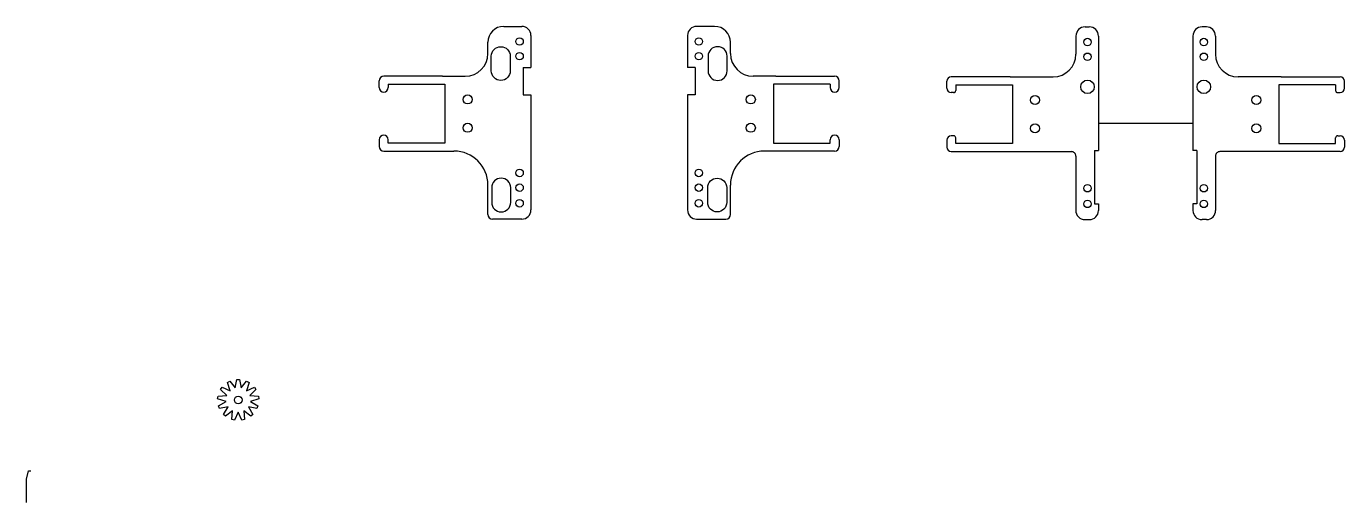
# Model space of a CAD drawing. Header units: inches. Extents: x 172 to 754, y 122 to 332.
import ezdxf

# ---------------------------------------------------------------- set-up
doc = ezdxf.new("R2010")
doc.units = ezdxf.units.IN
doc.header["$MEASUREMENT"] = 0

msp = doc.modelspace()

# ---------------------------------------------------------------- linework, layer by layer
for p, q in [((382.91, 331.68), (390.88, 331.68)), ((394.88, 327.68), (394.88, 313.53)), ((464.02, 327.68), (464.02, 313.53)), ((475.99, 331.68), (468.02, 331.68)), ((635.51, 327.43), (635.51, 319.44)), ((639.51, 331.43), (641.41, 331.43)), ((645.41, 327.43), (645.41, 276.93)), ((687.17, 327.43), (687.17, 276.93)), ((693.07, 331.43), (691.17, 331.43)), ((697.07, 327.43), (697.07, 319.44)), ((375.91, 319.69), (375.91, 324.68)), ((482.99, 319.69), (482.99, 324.68)), ((355.91, 309.69), (329.93, 309.69)), ((355.91, 309.69), (365.91, 309.69)), ((391.53, 313.53), (394.88, 313.53)), ((391.53, 313.53), (391.53, 301.53)), ((467.37, 313.53), (464.02, 313.53)), ((467.37, 313.53), (467.37, 301.53)), ((502.99, 309.69), (492.99, 309.69)), ((502.99, 309.69), (528.97, 309.69)), ((606.43, 309.44), (580.46, 309.44)), ((606.43, 309.44), (625.51, 309.44)), ((726.14, 309.44), (707.07, 309.44)), ((726.14, 309.44), (752.12, 309.44)), ((327.93, 304.69), (327.93, 307.69)), ((329.93, 302.69), (329.93, 302.69)), ((331.93, 306.19), (356.93, 306.19)), ((331.93, 306.19), (331.93, 304.69)), ((356.93, 306.19), (356.93, 280.19)), ((526.97, 306.19), (501.97, 306.19)), ((501.97, 306.19), (501.97, 280.19)), ((526.97, 306.19), (526.97, 304.69)), ((528.97, 302.69), (528.97, 302.69)), ((530.97, 304.69), (530.97, 307.69)), ((578.46, 304.44), (578.46, 307.44)), ((582.46, 305.94), (607.46, 305.94)), ((582.46, 305.94), (582.46, 303.44)), ((607.46, 305.94), (607.46, 279.94)), ((607.46, 305.94), (607.46, 292.94)), ((725.12, 305.94), (725.12, 279.94)), ((750.12, 305.94), (725.12, 305.94)), ((725.12, 305.94), (725.12, 292.94)), ((750.12, 305.94), (750.12, 303.44)), ((754.12, 304.44), (754.12, 307.44)), ((391.53, 301.53), (394.88, 301.53)), ((394.88, 301.53), (394.88, 250.68)), ((464.02, 301.53), (464.02, 250.68)), ((467.37, 301.53), (464.02, 301.53)), ((581.46, 302.44), (580.46, 302.44)), ((607.46, 298.53), (607.46, 286.03)), ((725.12, 298.53), (725.12, 286.03)), ((751.12, 302.44), (752.12, 302.44)), ((607.46, 292.94), (607.46, 279.94)), ((725.12, 292.94), (725.12, 279.94)), ((645.41, 288.93), (687.17, 288.93)), ((327.93, 281.69), (327.93, 278.69)), ((329.93, 283.69), (329.93, 283.69)), ((331.93, 280.19), (331.93, 281.69)), ((356.93, 280.19), (331.93, 280.19)), ((501.97, 280.19), (526.97, 280.19)), ((526.97, 280.19), (526.97, 281.69)), ((528.97, 283.69), (528.97, 283.69)), ((530.97, 281.69), (530.97, 278.69)), ((578.46, 281.44), (578.46, 278.44)), ((581.46, 283.44), (580.46, 283.44)), ((582.46, 279.94), (582.46, 282.44)), ((607.46, 279.94), (582.46, 279.94)), ((725.12, 279.94), (750.12, 279.94)), ((750.12, 279.94), (750.12, 282.44)), ((751.12, 283.44), (752.12, 283.44)), ((754.12, 281.44), (754.12, 278.44)), ((329.93, 276.69), (355.91, 276.69)), ((355.91, 276.69), (360.91, 276.69)), ((502.99, 276.69), (497.99, 276.69)), ((528.97, 276.69), (502.99, 276.69)), ((580.46, 276.44), (606.43, 276.44)), ((606.43, 276.44), (611.43, 276.44)), ((611.43, 276.44), (633.5, 276.44)), ((635.5, 274.42), (635.41, 250.43)), ((643.76, 276.93), (643.76, 253.37)), ((643.76, 276.93), (645.41, 276.93)), ((688.82, 276.93), (687.17, 276.93)), ((688.82, 276.93), (688.82, 253.37)), ((697.08, 274.42), (697.17, 250.43)), ((721.14, 276.44), (699.08, 276.44)), ((726.14, 276.44), (721.14, 276.44)), ((752.12, 276.44), (726.14, 276.44)), ((375.91, 248.68), (375.91, 261.69)), ((482.99, 248.68), (482.99, 261.69)), ((643.76, 253.37), (645.41, 253.37)), ((645.41, 253.37), (645.41, 250.43)), ((687.17, 253.37), (687.17, 250.43)), ((688.82, 253.37), (687.17, 253.37)), ((390.88, 246.68), (377.91, 246.68)), ((468.02, 246.68), (480.99, 246.68)), ((639.41, 246.43), (641.41, 246.43)), ((693.17, 246.43), (691.17, 246.43)), ((260.93, 174.63), (262, 175.19)), ((262.08, 170.94), (260.93, 174.63)), ((262, 175.19), (264.38, 172.15)), ((264.38, 172.15), (265.08, 175.95)), ((265.08, 175.95), (266.29, 175.95)), ((266.29, 175.95), (266.98, 172.15)), ((266.98, 172.15), (269.36, 175.19)), ((270.44, 174.63), (269.29, 170.94)), ((269.36, 175.19), (270.44, 174.63)), ((256.75, 168.57), (260.6, 168.8)), ((257.87, 171.53), (258.56, 172.52)), ((260.6, 168.8), (257.87, 171.53)), ((258.56, 172.52), (262.08, 170.94)), ((269.29, 170.94), (272.81, 172.52)), ((273.5, 171.53), (270.77, 168.8)), ((270.77, 168.8), (274.62, 168.57)), ((272.81, 172.52), (273.5, 171.53)), ((256.6, 167.36), (256.75, 168.57)), ((260.29, 166.22), (256.6, 167.36)), ((256.98, 164.22), (260.29, 166.22)), ((257.41, 163.09), (256.98, 164.22)), ((261.21, 163.78), (257.41, 163.09)), ((259.21, 160.48), (261.21, 163.78)), ((273.95, 163.09), (270.16, 163.78)), ((270.16, 163.78), (272.15, 160.48)), ((274.76, 167.36), (271.08, 166.22)), ((271.08, 166.22), (274.38, 164.22)), ((274.38, 164.22), (273.95, 163.09)), ((274.62, 168.57), (274.76, 167.36)), ((260.12, 159.68), (259.21, 160.48)), ((263.16, 162.06), (260.12, 159.68)), ((262.92, 158.2), (263.16, 162.06)), ((264.1, 157.92), (262.92, 158.2)), ((265.68, 161.44), (264.1, 157.92)), ((267.27, 157.92), (265.68, 161.44)), ((268.44, 158.2), (267.27, 157.92)), ((271.25, 159.68), (268.21, 162.06)), ((268.21, 162.06), (268.44, 158.2)), ((272.15, 160.48), (271.25, 159.68))]:
    msp.add_line(p, q)
at = {"extrusion": (-1, 0, 0)}
for p, q in [((172.15, 131.92, 17.5), (173.15, 135.58, 17.5)), ((173.15, 135.58, 17.5), (174.15, 135.58, 17.5)), ((172.15, 121.58, 17.5), (172.15, 131.92, 17.5))]:
    msp.add_line(p, q, dxfattribs=at)
for points in [[(377.38, 312.03), (377.38, 318.53, -1), (385.78, 318.53), (385.78, 312.03, -1)], [(481.52, 312.03), (481.52, 318.53, 1), (473.12, 318.53), (473.12, 312.03, 1)], [(385.98, 254.03), (385.98, 260.53, 1), (377.58, 260.53), (377.58, 254.03, 1)], [(472.92, 254.03), (472.92, 260.53, -1), (481.32, 260.53), (481.32, 254.03, -1)]]:
    msp.add_lwpolyline(points, format="xyb", close=True)
for centre, radius in [((389.88, 325.03), 1.65), ((469.02, 325.03), 1.65), ((640.61, 324.78), 1.65), ((691.97, 324.78), 1.65), ((389.88, 318.53), 1.65), ((469.02, 318.53), 1.65), ((640.61, 318.28), 1.65), ((691.97, 318.28), 1.65), ((640.61, 305.01), 3), ((691.97, 305.01), 3), ((366.93, 299.44), 2), ((491.97, 299.44), 2), ((617.46, 299.19), 2), ((715.12, 299.19), 2), ((366.93, 286.94), 2), ((491.97, 286.94), 2), ((617.46, 286.69), 2), ((715.12, 286.69), 2), ((389.88, 267.03), 1.65), ((469.02, 267.03), 1.65), ((389.88, 260.53), 1.65), ((469.02, 260.53), 1.65), ((640.61, 260.28), 1.65), ((640.61, 260.28), 1.65), ((691.97, 260.28), 1.65), ((691.97, 260.28), 1.65), ((389.88, 253.63), 1.65), ((469.02, 253.63), 1.65), ((640.61, 253.37), 1.65), ((691.97, 253.37), 1.65), ((265.68, 166.87), 1.7)]:
    msp.add_circle(centre, radius)
for centre, radius, start, end in [((382.91, 324.68), 7, 90, 180), ((390.88, 327.68), 4, 0, 90), ((468.02, 327.68), 4, 90, 180), ((475.99, 324.68), 7, 0, 90), ((639.51, 327.43), 4, 90, 180), ((641.41, 327.43), 4, 0, 90), ((691.17, 327.43), 4, 90, 180), ((693.07, 327.43), 4, 0, 90), ((365.91, 319.69), 10, 270, 0), ((492.99, 319.69), 10, 180, 270), ((625.51, 319.44), 10, 270, 0), ((707.07, 319.44), 10, 180, 270), ((329.93, 307.69), 2, 90, 180), ((528.97, 307.69), 2, 0, 90), ((580.46, 307.44), 2, 90, 180), ((752.12, 307.44), 2, 0, 90), ((329.93, 304.69), 2, 180, 270), ((329.93, 304.69), 2, 270, 0), ((528.97, 304.69), 2, 180, 270), ((528.97, 304.69), 2, 270, 0), ((580.46, 304.44), 2, 180, 270), ((581.46, 303.44), 1, 270, 0), ((751.12, 303.44), 1, 180, 270), ((752.12, 304.44), 2, 270, 360), ((329.93, 281.69), 2, 90, 180), ((329.93, 281.69), 2, 0, 90), ((528.97, 281.69), 2, 90, 180), ((528.97, 281.69), 2, 360, 90), ((580.46, 281.44), 2, 90, 180), ((581.46, 282.44), 1, 0, 90), ((751.12, 282.44), 1, 90, 180), ((752.12, 281.44), 2, 0, 90), ((329.93, 278.69), 2, 180, 270), ((360.91, 261.69), 15, 0, 90), ((497.99, 261.69), 15, 90, 180), ((528.97, 278.69), 2, 270, 0), ((580.46, 278.44), 2, 180, 270), ((633.5, 274.44), 2, 359.67866, 90), ((699.08, 274.44), 2, 90, 180.32134), ((752.12, 278.44), 2, 270, 0), ((390.88, 250.68), 4, 270, 0), ((468.02, 250.68), 4, 180, 270), ((639.41, 250.43), 4, 179.7093, 270), ((641.41, 250.43), 4, 270, 0), ((691.17, 250.43), 4, 180, 270), ((693.17, 250.43), 4, 270, 0.2907), ((377.91, 248.68), 2, 180, 270), ((480.99, 248.68), 2, 270, 0)]:
    msp.add_arc(centre, radius, start, end)

doc.saveas('drawing.dxf')
